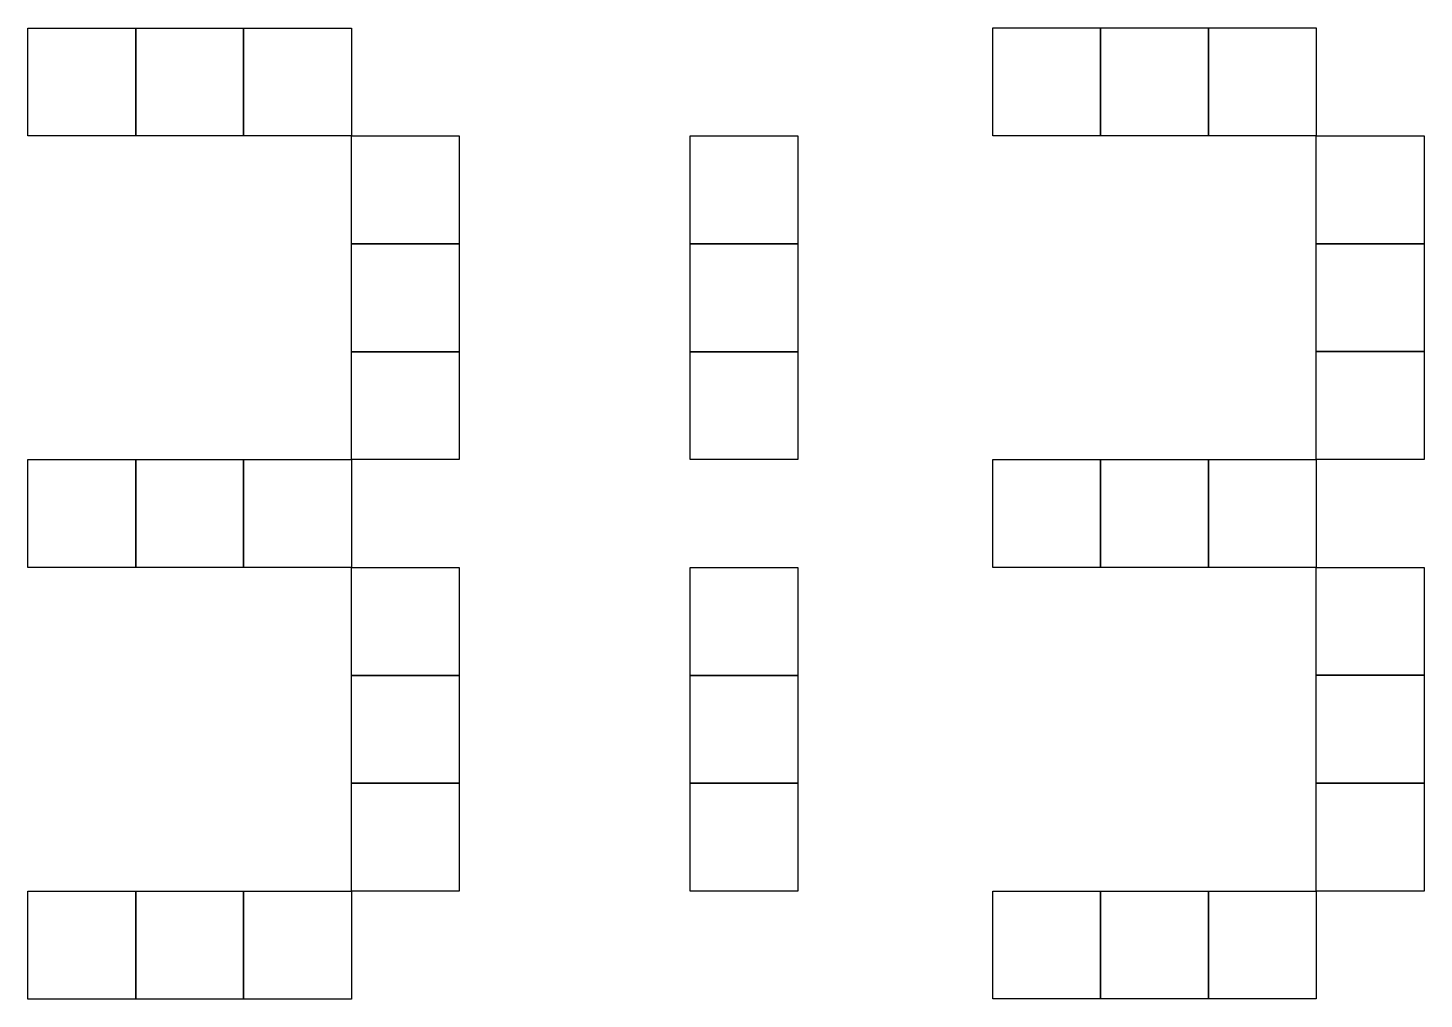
# Model space of a CAD drawing. Extents: x 0 to 182, y 0 to 127.
import ezdxf

# ---------------------------------------------------------------- set-up
doc = ezdxf.new("R2010")
doc.units = 0
doc.layers.add('Layer_1', color=7, linetype='CONTINUOUS')

msp = doc.modelspace()

# ---------------------------------------------------------------- linework, layer by layer
at = {"layer": 'Layer_1', "color": 7}
for points in [[(0, 126.562494), (14.0625, 126.562494), (14.0625, 112.499994), (0, 112.499994)], [(14.0625, 126.562494), (28.125, 126.562494), (28.125, 112.499994), (14.0625, 112.499994)], [(28.125, 126.562494), (42.187499, 126.562494), (42.187499, 112.499994), (28.125, 112.499994)], [(125.81116, 126.583931), (139.873661, 126.583931), (139.873661, 112.521433), (125.81116, 112.521433)], [(139.873661, 126.583931), (153.93616, 126.583931), (153.93616, 112.521433), (139.873661, 112.521433)], [(153.93616, 126.583931), (167.998661, 126.583931), (167.998661, 112.521433), (153.93616, 112.521433)], [(42.187499, 112.499994), (56.25, 112.499994), (56.25, 98.437494), (42.187499, 98.437494)], [(86.34375, 112.499994), (100.406249, 112.499994), (100.406249, 98.437494), (86.34375, 98.437494)], [(167.998661, 112.521433), (182.06116, 112.521433), (182.06116, 98.458934), (167.998661, 98.458934)], [(42.187499, 98.437494), (56.25, 98.437494), (56.25, 84.374994), (42.187499, 84.374994)], [(86.34375, 98.437494), (100.406249, 98.437494), (100.406249, 84.374994), (86.34375, 84.374994)], [(167.998661, 98.458934), (182.06116, 98.458934), (182.06116, 84.396433), (167.998661, 84.396433)], [(42.187499, 84.374994), (56.25, 84.374994), (56.25, 70.312495), (42.187499, 70.312495)], [(86.34375, 84.374994), (100.406249, 84.374994), (100.406249, 70.312495), (86.34375, 70.312495)], [(167.998661, 84.396433), (182.06116, 84.396433), (182.06116, 70.333934), (167.998661, 70.333934)], [(0, 70.312495), (14.0625, 70.312495), (14.0625, 56.249995), (0, 56.249995)], [(14.0625, 70.312495), (28.125, 70.312495), (28.125, 56.249995), (14.0625, 56.249995)], [(28.125, 70.312495), (42.187499, 70.312495), (42.187499, 56.249995), (28.125, 56.249995)], [(125.81116, 70.333934), (139.873661, 70.333934), (139.873661, 56.271433), (125.81116, 56.271433)], [(139.873661, 70.333934), (153.93616, 70.333934), (153.93616, 56.271433), (139.873661, 56.271433)], [(153.93616, 70.333934), (167.998661, 70.333934), (167.998661, 56.271433), (153.93616, 56.271433)], [(42.187499, 56.249995), (56.25, 56.249995), (56.25, 42.187495), (42.187499, 42.187495)], [(86.34375, 56.249995), (100.406249, 56.249995), (100.406249, 42.187495), (86.34375, 42.187495)], [(167.998661, 56.271433), (182.06116, 56.271433), (182.06116, 42.208934), (167.998661, 42.208934)], [(42.187499, 42.187495), (56.25, 42.187495), (56.25, 28.124995), (42.187499, 28.124995)], [(86.34375, 42.187495), (100.406249, 42.187495), (100.406249, 28.124995), (86.34375, 28.124995)], [(167.998661, 42.208934), (182.06116, 42.208934), (182.06116, 28.146433), (167.998661, 28.146433)], [(42.187499, 28.124995), (56.25, 28.124995), (56.25, 14.062495), (42.187499, 14.062495)], [(86.34375, 28.124995), (100.406249, 28.124995), (100.406249, 14.062495), (86.34375, 14.062495)], [(167.998661, 28.146433), (182.06116, 28.146433), (182.06116, 14.083934), (167.998661, 14.083934)], [(0, 14.062495), (14.0625, 14.062495), (14.0625, -0.000005), (0, -0.000005)], [(14.0625, 14.062495), (28.125, 14.062495), (28.125, -0.000005), (14.0625, -0.000005)], [(28.125, 14.062495), (42.187499, 14.062495), (42.187499, -0.000005), (28.125, -0.000005)], [(125.81116, 14.083934), (139.873661, 14.083934), (139.873661, 0.021436), (125.81116, 0.021436)], [(139.873661, 14.083934), (153.93616, 14.083934), (153.93616, 0.021436), (139.873661, 0.021436)], [(153.93616, 14.083934), (167.998661, 14.083934), (167.998661, 0.021436), (153.93616, 0.021436)]]:
    msp.add_lwpolyline(points, close=True, dxfattribs=at)

doc.saveas('drawing.dxf')
